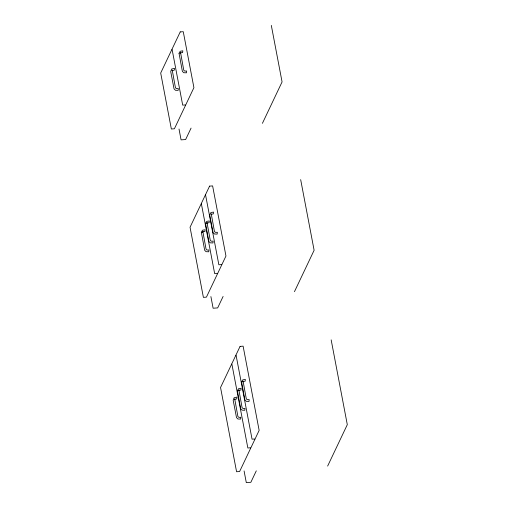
<?xml version="1.0" encoding="UTF-8"?>
<svg xmlns="http://www.w3.org/2000/svg" width="508" height="508" viewBox="0 0 508 508"><rect width="100%" height="100%" fill="white"/><g stroke="black" fill="none" stroke-linecap="round" stroke-linejoin="round"><path stroke-width="0.76" d="M172.225 70.06L175.451 87.789L176.397 88.602L178.34 88.544L178.137 90.361L175.425 90.253L174.041 88.862L170.713 71.533L171.609 69.031L174.498 68.332L174.288 70.148L171.92 70.72M211.239 213.811L214.465 231.54L215.411 232.359L217.361 232.296L217.151 234.112L214.446 234.004L213.062 232.613L209.696 214.916L210.909 212.547L213.512 212.09L213.309 213.906L211.061 214.325M234.69 398.799L237.915 416.528L238.862 417.347L240.811 417.284L240.601 419.1L237.896 418.992L236.512 417.601L233.178 400.279L234.074 397.77L236.963 397.078L236.76 398.894L234.385 399.459M171.907 49.435L160.699 73.038L171.348 129L174.384 128.797L185.598 105.194M191.071 128.105L185.63 139.56L181.077 139.865L179.013 129.026M201.193 203.791L190.049 227.254L203.391 297.351L206.426 297.148L217.564 273.679M205.384 194.958L201.32 203.511L214.662 273.609L217.697 273.406L221.761 264.846M262.414 123.336L282.073 81.928L271.316 25.4M223.107 296.456L217.665 307.911L213.112 308.216L210.896 296.57M231.686 364.046L220.548 387.509L236.576 471.735L239.611 471.532L250.749 448.069M235.883 355.206L231.819 363.766L247.847 447.993L250.882 447.789L254.946 439.23M294.45 291.687L314.115 250.279L300.666 179.616M256.292 470.84L250.857 482.295L246.297 482.6L244.081 470.929M327.635 466.077L347.301 424.663L331.165 339.871M179.038 53.27L182.366 71.33L183.75 72.72L186.461 72.828L186.665 71.012L184.721 71.069L183.775 70.256L180.55 52.527L180.156 53.359L180.892 52.749L182.613 52.622L182.823 50.8L180.219 51.264L179.038 53.27M201.339 232.226L204.673 250.279L206.051 251.676L208.763 251.784L208.966 249.968L207.023 250.025L206.077 249.212L202.851 231.483L202.457 232.308L203.194 231.705L204.921 231.572L205.124 229.756L202.521 230.219L201.339 232.226M205.53 223.387L208.864 241.446L210.249 242.843L212.96 242.951L213.163 241.129L211.22 241.192L210.274 240.379L207.042 222.65L206.654 223.476L207.385 222.872L209.112 222.739L209.315 220.923L206.718 221.386L205.53 223.387M237.376 390.709L240.703 408.769L242.087 410.159L244.799 410.267L245.002 408.451L243.059 408.508L242.113 407.695L238.887 389.966L238.493 390.798L239.23 390.188L240.951 390.061L241.16 388.239L238.557 388.703L237.376 390.709M241.567 381.876L244.9 399.929L246.285 401.326L248.996 401.434L249.199 399.618L247.256 399.675L246.31 398.863L243.078 381.133L242.684 381.959L243.421 381.356L245.148 381.222L245.351 379.406L242.754 379.87L241.567 381.876M180.232 31.902L172.041 49.155L182.689 105.118L185.725 104.915L193.916 87.662L183.267 31.699L180.232 31.902M209.582 186.119L205.518 194.678L218.859 264.776L221.894 264.573L225.958 256.013L212.617 185.915L209.582 186.119M240.081 346.373L236.017 354.933L252.044 439.16L255.079 438.956L259.144 430.397L243.116 346.17L240.081 346.373"/></g></svg>
